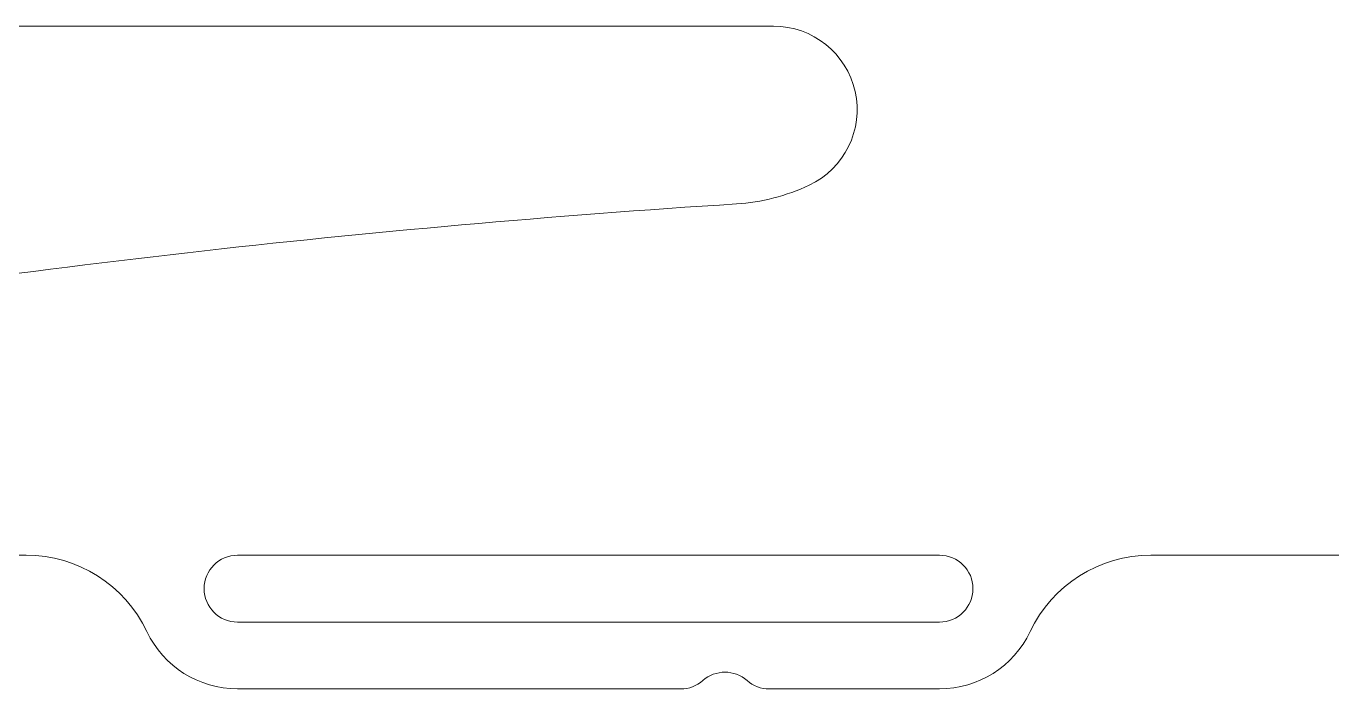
# Model space of a CAD drawing. Header units: millimetres. Extents: x -40 to 114, y -24 to 24.
# Drawn here: x -1.73 to 37.33, y -24 to -4.17 of the extents above; entities that cross this region are included whole.
import ezdxf

# ---------------------------------------------------------------- set-up
doc = ezdxf.new("R2010")
doc.units = ezdxf.units.MM
doc.layers.add('1', color=7, linetype='Continuous', true_color=0xffffff)

msp = doc.modelspace()

# ---------------------------------------------------------------- linework, layer by layer
at = {"layer": '1', "color": 3, "linetype": 'Continuous', "lineweight": 18}
for p, q in [((20.630693, -4.165983), (-17.213652, -4.165983)), ((-1.727869, -20), (-35.318076, -20)), ((25.596686, -20), (4.596686, -20)), ((31.921241, -20), (39.272131, -20)), ((4.596686, -22), (25.596686, -22)), ((4.596686, -24), (17.855013, -24)), ((20.500764, -24), (25.596686, -24))]:
    msp.add_line(p, q, dxfattribs=at)
for centre, radius, start, end in [((20.630693, -6.665983), 2.5, 295.180313, 90), ((19.141558, -3.498579), 6, 273.661854, 295.180286), ((40.759645, -341.291227), 332.483703, 93.661827, 99.347364), ((-1.727869, -24), 4, 25.376934, 90), ((4.596686, -21), 1, 90, 270), ((25.596686, -21), 1, 270, 90), ((31.921241, -24), 4, 90, 154.623066), ((4.596686, -21), 3, 205.376934, 270), ((25.596686, -21), 3, 270, 334.623066), ((17.855013, -23), 1, 270, 311.409622), ((19.177889, -24.5), 1, 48.590378, 131.409622), ((20.500764, -23), 1, 228.590378, 270)]:
    msp.add_arc(centre, radius, start, end, dxfattribs=at)

doc.saveas('drawing.dxf')
